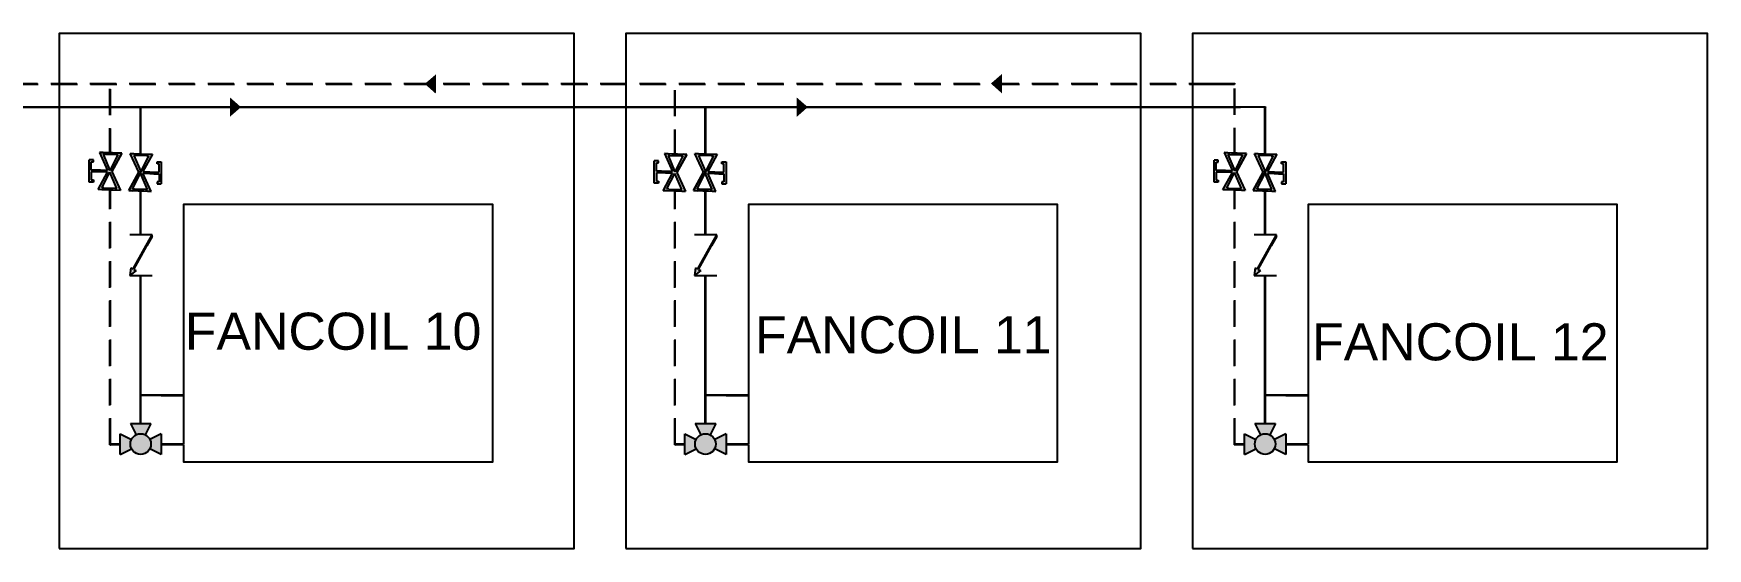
# Model space of a CAD drawing. Header units: millimetres. Extents: x -3738 to 3262, y -2165 to 2136.
# Drawn here: x 1637 to 3262, y 1636 to 2136 of the extents above; entities that cross this region are included whole.
import ezdxf

# ---------------------------------------------------------------- set-up
doc = ezdxf.new("R2010")
doc.units = ezdxf.units.MM
doc.linetypes.add('DASHEDX2', pattern=[38.1, 25.4, -12.7])
doc.styles.get("Standard").update_dxf_attribs({"font": 'arial.ttf'})

msp = doc.modelspace()

# ---------------------------------------------------------------- hatches: boundary and pattern name
h = msp.add_hatch(color=256)
h.set_gradient(color1=(255, 255, 255), tint=1)
h.paths.add_polyline_path([(2028.2, 2096.9), (2017.3, 2087.6), (2028, 2078), (2028.1, 2086.8)])
h = msp.add_hatch(color=256)
h.set_gradient(color1=(255, 255, 255), tint=1)
h.paths.add_polyline_path([(2577.7, 2097.3), (2566.8, 2087.9), (2577.5, 2078.4), (2577.6, 2087.1)])
h = msp.add_hatch(color=256)
h.set_gradient(color1=(255, 255, 255), tint=1)
h.paths.add_polyline_path([(1828.1, 2055.6), (1838.9, 2065), (1828.1, 2074.5), (1828.1, 2065.7)])
h = msp.add_hatch(color=256)
h.set_gradient(color1=(255, 255, 255), tint=1)
h.paths.add_polyline_path([(2378.3, 2055.5), (2389.1, 2065), (2378.3, 2074.4), (2378.3, 2065.7)])
h = msp.add_hatch(color=256)
h.set_gradient(color1=(255, 255, 255), tint=1)
h.paths.add_polyline_path([(1709.4, 2003.5), (1702.6, 2003.7), (1698.6, 2003.9), (1693.6, 2003.9), (1693.6, 2011.9), (1695.6, 2011.9), (1695.6, 2013.9), (1691.6, 2013.9), (1691.6, 1992.3), (1695.6, 1992.3), (1695.6, 1994.3), (1693.6, 1994.3), (1693.6, 2002.3), (1698.6, 2002.3), (1702.6, 2002.1), (1709.4, 2001.9), (1700.2, 1985), (1721.8, 1984.2), (1713.4, 2002.5), (1723.1, 2020.2), (1701.5, 2021)])
h.paths.add_polyline_path([(1705, 2019.3), (1706.8, 2019.2), (1717.6, 2018.9), (1719.4, 2018.8), (1711.6, 2003.4)], flags=16)
h.paths.add_polyline_path([(1711.6, 2001.8), (1718.2, 1986.1), (1716.4, 1986.2), (1705.6, 1986.6), (1703.8, 1986.6)], flags=16)
h = msp.add_hatch(color=256)
h.set_gradient(color1=(255, 255, 255), tint=1)
h.paths.add_polyline_path([(1743.6, 2000.8), (1750.4, 2000.5), (1754.4, 2000.4), (1759.4, 2000.4), (1759.4, 1992.4), (1757.4, 1992.4), (1757.4, 1990.4), (1761.5, 1990.4), (1761.5, 2012), (1757.5, 2012), (1757.5, 2010), (1759.5, 2010), (1759.5, 2002), (1754.5, 2002), (1750.5, 2002.1), (1743.7, 2002.4), (1752.9, 2019.3), (1731.3, 2020.1), (1739.6, 2001.7), (1730, 1984), (1751.6, 1983.2)])
h.paths.add_polyline_path([(1748, 1984.9), (1746.2, 1985), (1735.4, 1985.4), (1733.6, 1985.5), (1741.4, 2000.8)], flags=16)
h.paths.add_polyline_path([(1741.5, 2002.5), (1734.8, 2018.1), (1736.6, 2018.1), (1747.4, 2017.7), (1749.2, 2017.6)], flags=16)
h = msp.add_hatch(color=256)
h.set_gradient(color1=(255, 255, 255), tint=1)
h.paths.add_polyline_path([(2257.9, 2002.4), (2251.2, 2002.6), (2247.2, 2002.8), (2242.2, 2002.8), (2242.2, 2010.8), (2244.2, 2010.8), (2244.2, 2012.8), (2240.1, 2012.8), (2240.1, 1991.2), (2244.1, 1991.2), (2244.1, 1993.2), (2242.1, 1993.2), (2242.1, 2001.2), (2247.1, 2001.2), (2251.1, 2001), (2257.9, 2000.8), (2248.7, 1983.9), (2270.3, 1983.1), (2261.9, 2001.4), (2271.6, 2019.1), (2250, 2019.9)])
h.paths.add_polyline_path([(2253.5, 2018.2), (2255.3, 2018.1), (2266.1, 2017.8), (2267.9, 2017.7), (2260.1, 2002.3)], flags=16)
h.paths.add_polyline_path([(2260.1, 2000.7), (2266.8, 1985), (2265, 1985.1), (2254.2, 1985.5), (2252.4, 1985.6)], flags=16)
h = msp.add_hatch(color=256)
h.set_gradient(color1=(255, 255, 255), tint=1)
h.paths.add_polyline_path([(2291.9, 2000.8), (2298.6, 2000.5), (2302.6, 2000.4), (2307.6, 2000.4), (2307.6, 1992.4), (2305.6, 1992.4), (2305.6, 1990.4), (2309.7, 1990.4), (2309.7, 2012), (2305.7, 2012), (2305.7, 2010), (2307.7, 2010), (2307.7, 2002), (2302.7, 2002), (2298.7, 2002.1), (2291.9, 2002.4), (2301.1, 2019.3), (2279.5, 2020.1), (2287.8, 2001.7), (2278.2, 1984), (2299.8, 1983.2)])
h.paths.add_polyline_path([(2296.2, 1984.9), (2294.4, 1985), (2283.6, 1985.4), (2281.8, 1985.5), (2289.6, 2000.8)], flags=16)
h.paths.add_polyline_path([(2289.7, 2002.5), (2283, 2018.1), (2284.8, 2018.1), (2295.6, 2017.7), (2297.4, 2017.6)], flags=16)
h = msp.add_hatch(color=256)
h.set_gradient(color1=(255, 255, 255), tint=1)
h.paths.add_polyline_path([(2801.2, 2003.3), (2794.5, 2003.5), (2790.5, 2003.6), (2785.5, 2003.6), (2785.5, 2011.6), (2787.5, 2011.6), (2787.5, 2013.6), (2783.4, 2013.6), (2783.4, 1992), (2787.4, 1992), (2787.4, 1994), (2785.4, 1994), (2785.4, 2002), (2790.4, 2002), (2794.4, 2001.9), (2801.2, 2001.6), (2792, 1984.7), (2813.6, 1984), (2805.2, 2002.3), (2814.9, 2020), (2793.3, 2020.8)])
h.paths.add_polyline_path([(2796.8, 2019.1), (2798.6, 2019), (2809.4, 2018.6), (2811.2, 2018.6), (2803.5, 2003.2)], flags=16)
h.paths.add_polyline_path([(2803.4, 2001.6), (2810.1, 1985.9), (2808.3, 1986), (2797.5, 1986.4), (2795.7, 1986.4)], flags=16)
h = msp.add_hatch(color=256)
h.set_gradient(color1=(255, 255, 255), tint=1)
h.paths.add_polyline_path([(2835.2, 2000.8), (2841.9, 2000.5), (2845.9, 2000.4), (2850.9, 2000.4), (2850.9, 1992.4), (2848.9, 1992.4), (2848.9, 1990.4), (2853, 1990.4), (2853, 2012), (2849, 2012), (2849, 2010), (2851, 2010), (2851, 2002), (2846, 2002), (2842, 2002.1), (2835.2, 2002.4), (2844.4, 2019.3), (2822.8, 2020.1), (2831.1, 2001.7), (2821.5, 1984), (2843.1, 1983.2)])
h.paths.add_polyline_path([(2839.5, 1984.9), (2837.7, 1985), (2826.9, 1985.4), (2825.1, 1985.5), (2832.9, 2000.8)], flags=16)
h.paths.add_polyline_path([(2833, 2002.5), (2826.3, 2018.1), (2828.1, 2018.1), (2838.9, 2017.7), (2840.7, 2017.6)], flags=16)
h = msp.add_hatch(color=256)
h.set_gradient(color1=(255, 255, 255), tint=1)
h.paths.add_polyline_path([(1734.8, 1907.5), (1747.5, 1930.3), (1752.6, 1939.5), (1752.6, 1940.9), (1752.5, 1940.9), (1746.8, 1930.6), (1734.1, 1907.9), (1731.9, 1909.1), (1730.9, 1901.4), (1737, 1906.3)])
h = msp.add_hatch(color=256)
h.set_gradient(color1=(255, 255, 255), tint=1)
h.paths.add_polyline_path([(2283, 1907.5), (2295.7, 1930.3), (2300.8, 1939.5), (2300.8, 1940.9), (2300.7, 1940.9), (2295, 1930.6), (2282.3, 1907.9), (2280.2, 1909.1), (2279.2, 1901.4), (2285.2, 1906.3)])
h = msp.add_hatch(color=256)
h.set_gradient(color1=(255, 255, 255), tint=1)
h.paths.add_polyline_path([(2826.3, 1907.5), (2839, 1930.3), (2844.1, 1939.5), (2844.1, 1940.9), (2844, 1940.9), (2838.3, 1930.6), (2825.6, 1907.9), (2823.5, 1909.1), (2822.5, 1901.4), (2828.5, 1906.3)])
h = msp.add_hatch(color=256)
h.set_gradient(color1=(255, 255, 255), tint=1)
h.paths.add_polyline_path([(1721.5, 1727.9), (1732.6, 1733.4, -0.116434), (1731.5, 1737.9, -0.116434), (1732.6, 1742.3), (1721.5, 1747.9)])
h.paths.add_polyline_path([(1761.5, 1747.9), (1750.5, 1742.3, -0.116434), (1751.5, 1737.9, -0.116434), (1750.5, 1733.4), (1761.5, 1727.9)])
h.paths.add_polyline_path([(1751.5, 1757.9), (1731.5, 1757.9), (1737, 1746.8, -0.236068), (1746, 1746.8)])
h.paths.add_polyline_path([(1751.5, 1737.9, 1), (1731.5, 1737.9, 1)])
h = msp.add_hatch(color=256)
h.set_gradient(color1=(255, 255, 255), tint=1)
h.paths.add_polyline_path([(2269.7, 1727.9), (2280.8, 1733.4, -0.116434), (2279.7, 1737.9, -0.116434), (2280.8, 1742.3), (2269.7, 1747.9)])
h.paths.add_polyline_path([(2309.7, 1747.9), (2298.7, 1742.3, -0.116434), (2299.7, 1737.9, -0.116434), (2298.7, 1733.4), (2309.7, 1727.9)])
h.paths.add_polyline_path([(2299.7, 1757.9), (2279.7, 1757.9), (2285.3, 1746.8, -0.236068), (2294.2, 1746.8)])
h.paths.add_polyline_path([(2299.7, 1737.9, 1), (2279.7, 1737.9, 1)])
h = msp.add_hatch(color=256)
h.set_gradient(color1=(255, 255, 255), tint=1)
h.paths.add_polyline_path([(2813, 1727.9), (2824.1, 1733.4, -0.116434), (2823, 1737.9, -0.116434), (2824.1, 1742.3), (2813, 1747.9)])
h.paths.add_polyline_path([(2853, 1747.9), (2842, 1742.3, -0.116434), (2843, 1737.9, -0.116434), (2842, 1733.4), (2853, 1727.9)])
h.paths.add_polyline_path([(2843, 1757.9), (2823, 1757.9), (2828.6, 1746.8, -0.236068), (2837.5, 1746.8)])
h.paths.add_polyline_path([(2843, 1737.9, 1), (2823, 1737.9, 1)])

# ---------------------------------------------------------------- linework, layer by layer
at = {"linetype": 'DASHEDX2'}
for p, q in [((-98.4, 2087.8), (2779.6, 2087.8)), ((-97.9, 2087.3), (2779.6, 2087.3)), ((1711.7, 2019.1), (1711.7, 2087.3)), ((1712.2, 2019), (1712.2, 2087.3)), ((2259.9, 2018), (2259.9, 2087.3)), ((2260.4, 2018), (2260.4, 2087.3)), ((2779.6, 2087.8), (2780.1, 2087.8)), ((2779.6, 2087.3), (2803.2, 2087.3)), ((2780.1, 2087.8), (2803.7, 2087.8)), ((2803.2, 2019.5), (2803.2, 2087.3)), ((2803.7, 2019.5), (2803.7, 2087.3)), ((1711.7, 1737.3), (1711.7, 1986)), ((1712.2, 1737.8), (1712.2, 1986)), ((2259.9, 1737.3), (2259.9, 1984.6)), ((2260.4, 1737.8), (2260.4, 1984.6)), ((2803.2, 1737.3), (2803.2, 1986.1)), ((2803.7, 1737.8), (2803.7, 1986.8))]:
    msp.add_line(p, q, dxfattribs=at)
for p, q in [((2803.7, 2087.8), (2803.7, 2087.3)), ((-387.6, 2065.4), (2809.7, 2065.4)), ((1193.8, 2064.9), (1743.3, 2064.9)), ((1741.3, 2017.9), (1741.3, 2064.9)), ((1741.8, 2017.9), (1741.8, 2064.9)), ((1743.3, 2064.9), (1743.8, 2064.9)), ((1743.8, 2064.9), (2293.3, 2064.9)), ((2289.5, 2017.9), (2289.5, 2064.9)), ((2290, 2017.9), (2290, 2064.9)), ((2293.3, 2064.9), (2293.8, 2064.9)), ((2293.8, 2064.9), (2809.2, 2064.9)), ((2832.8, 2064.9), (2809.2, 2064.9)), ((2809.2, 2064.9), (2809.2, 2064.9)), ((2809.7, 2065.4), (2833.3, 2065.4)), ((2832.8, 2017.9), (2832.8, 2064.9)), ((2833.3, 2065.4), (2833.3, 2064.9)), ((2833.3, 2017.9), (2833.3, 2064.9)), ((1705.1, 2020.9), (1701.5, 2021)), ((1701.5, 2021), (1723.1, 2020.2)), ((1701.5, 2021), (1709.4, 2003.5)), ((1706.8, 2019.2), (1705, 2019.3)), ((1705, 2019.3), (1711.6, 2003.4)), ((1723.1, 2020.2), (1705.1, 2020.9)), ((1706.8, 2019.2), (1717.6, 2018.9)), ((1719.4, 2018.8), (1711.6, 2003.4)), ((1713.4, 2002.5), (1723.1, 2020.2)), ((1723.1, 2020.2), (1713.4, 2002.5)), ((1717.6, 2018.9), (1719.4, 2018.8)), ((1723.1, 2020.2), (1719.5, 2020.4)), ((1739.6, 2001.7), (1731.3, 2020.1)), ((1731.3, 2020.1), (1749.3, 2019.4)), ((1731.3, 2020.1), (1734.9, 2019.9)), ((1739.6, 2001.7), (1731.3, 2020.1)), ((1731.3, 2020.1), (1752.9, 2019.3)), ((1736.6, 2018.1), (1734.8, 2018.1)), ((1734.8, 2018.1), (1741.5, 2002.5)), ((1747.4, 2017.7), (1736.6, 2018.1)), ((1749.2, 2017.6), (1741.5, 2002.5)), ((1752.9, 2019.3), (1743.7, 2002.4)), ((1747.4, 2017.7), (1749.2, 2017.6)), ((1749.3, 2019.4), (1752.9, 2019.3)), ((2253.6, 2019.8), (2250, 2019.9)), ((2250, 2019.9), (2271.6, 2019.1)), ((2250, 2019.9), (2257.9, 2002.4)), ((2255.3, 2018.1), (2253.5, 2018.2)), ((2253.5, 2018.2), (2260.1, 2002.3)), ((2271.6, 2019.1), (2253.6, 2019.8)), ((2255.3, 2018.1), (2266.1, 2017.8)), ((2267.9, 2017.7), (2260.1, 2002.3)), ((2261.9, 2001.4), (2271.6, 2019.1)), ((2271.6, 2019.1), (2261.9, 2001.4)), ((2266.1, 2017.8), (2267.9, 2017.7)), ((2271.6, 2019.1), (2268, 2019.3)), ((2287.8, 2001.7), (2279.5, 2020.1)), ((2279.5, 2020.1), (2297.5, 2019.4)), ((2279.5, 2020.1), (2283.1, 2019.9)), ((2287.8, 2001.7), (2279.5, 2020.1)), ((2279.5, 2020.1), (2301.1, 2019.3)), ((2284.8, 2018.1), (2283, 2018.1)), ((2283, 2018.1), (2289.7, 2002.5)), ((2295.6, 2017.7), (2284.8, 2018.1)), ((2297.4, 2017.6), (2289.7, 2002.5)), ((2301.1, 2019.3), (2291.9, 2002.4)), ((2295.6, 2017.7), (2297.4, 2017.6)), ((2297.5, 2019.4), (2301.1, 2019.3)), ((2796.9, 2020.6), (2793.3, 2020.8)), ((2793.3, 2020.8), (2814.9, 2020)), ((2793.3, 2020.8), (2801.2, 2003.3)), ((2798.6, 2019), (2796.8, 2019.1)), ((2796.8, 2019.1), (2803.5, 2003.2)), ((2814.9, 2020), (2796.9, 2020.6)), ((2798.6, 2019), (2809.4, 2018.6)), ((2811.2, 2018.6), (2803.5, 2003.2)), ((2805.2, 2002.3), (2814.9, 2020)), ((2814.9, 2020), (2805.2, 2002.3)), ((2809.4, 2018.6), (2811.2, 2018.6)), ((2814.9, 2020), (2811.3, 2020.1)), ((2831.1, 2001.7), (2822.8, 2020.1)), ((2822.8, 2020.1), (2840.8, 2019.4)), ((2822.8, 2020.1), (2826.4, 2019.9)), ((2831.1, 2001.7), (2822.8, 2020.1)), ((2822.8, 2020.1), (2844.4, 2019.3)), ((2828.1, 2018.1), (2826.3, 2018.1)), ((2826.3, 2018.1), (2833, 2002.5)), ((2838.9, 2017.7), (2828.1, 2018.1)), ((2840.7, 2017.6), (2833, 2002.5)), ((2844.4, 2019.3), (2835.2, 2002.4)), ((2838.9, 2017.7), (2840.7, 2017.6)), ((2840.8, 2019.4), (2844.4, 2019.3)), ((1695.6, 2013.9), (1691.6, 2013.9)), ((1691.6, 1992.3), (1691.6, 2013.9)), ((1693.6, 2003.9), (1693.6, 2011.9)), ((1693.6, 2011.9), (1695.6, 2011.9)), ((1698.6, 2003.9), (1693.6, 2003.9)), ((1698.6, 2002.3), (1693.6, 2002.3)), ((1693.6, 2002.3), (1693.6, 1994.3)), ((1695.6, 2011.9), (1695.6, 2013.9)), ((1702.6, 2003.7), (1698.6, 2003.9)), ((1702.6, 2002.1), (1698.6, 2002.3)), ((1700.2, 1985), (1709.4, 2001.9)), ((1709.4, 2003.5), (1702.6, 2003.7)), ((1709.4, 2001.9), (1702.6, 2002.1)), ((1703.8, 1986.6), (1711.6, 2001.8)), ((1718.2, 1986.1), (1711.6, 2001.8)), ((1713.4, 2002.5), (1721.8, 1984.2)), ((1713.4, 2002.5), (1721.8, 1984.2)), ((1739.6, 2001.7), (1730, 1984)), ((1730, 1984), (1739.6, 2001.7)), ((1733.6, 1985.5), (1741.4, 2000.8)), ((1741.3, 2000.6), (1741.3, 2002.9)), ((1748, 1984.9), (1741.4, 2000.8)), ((1741.8, 2000), (1741.8, 2003.1)), ((1743.6, 2000.8), (1750.4, 2000.5)), ((1751.6, 1983.2), (1743.6, 2000.8)), ((1743.7, 2002.4), (1750.5, 2002.1)), ((1750.4, 2000.5), (1754.4, 2000.4)), ((1750.5, 2002.1), (1754.5, 2002)), ((1754.4, 2000.4), (1759.4, 2000.4)), ((1754.5, 2002), (1759.5, 2002)), ((1757.5, 2010), (1757.5, 2012)), ((1757.5, 2012), (1761.5, 2012)), ((1759.5, 2010), (1757.5, 2010)), ((1759.4, 2000.4), (1759.4, 1992.4)), ((1759.5, 2002), (1759.5, 2010)), ((1761.5, 2012), (1761.5, 1990.4)), ((2244.2, 2012.8), (2240.1, 2012.8)), ((2240.1, 1991.2), (2240.1, 2012.8)), ((2247.1, 2001.2), (2242.1, 2001.2)), ((2242.1, 2001.2), (2242.1, 1993.2)), ((2242.2, 2002.8), (2242.2, 2010.8)), ((2242.2, 2010.8), (2244.2, 2010.8)), ((2247.2, 2002.8), (2242.2, 2002.8)), ((2244.2, 2010.8), (2244.2, 2012.8)), ((2251.1, 2001), (2247.1, 2001.2)), ((2251.2, 2002.6), (2247.2, 2002.8)), ((2248.7, 1983.9), (2257.9, 2000.8)), ((2257.9, 2000.8), (2251.1, 2001)), ((2257.9, 2002.4), (2251.2, 2002.6)), ((2252.4, 1985.6), (2260.1, 2000.7)), ((2266.8, 1985), (2260.1, 2000.7)), ((2261.9, 2001.4), (2270.3, 1983.1)), ((2261.9, 2001.4), (2270.3, 1983.1)), ((2287.8, 2001.7), (2278.2, 1984)), ((2278.2, 1984), (2287.8, 2001.7)), ((2281.8, 1985.5), (2289.6, 2000.8)), ((2289.5, 2000.6), (2289.5, 2002.9)), ((2296.2, 1984.9), (2289.6, 2000.8)), ((2290, 2000), (2290, 2003.1)), ((2291.9, 2002.4), (2298.7, 2002.1)), ((2291.9, 2000.8), (2298.6, 2000.5)), ((2299.8, 1983.2), (2291.9, 2000.8)), ((2298.6, 2000.5), (2302.6, 2000.4)), ((2298.7, 2002.1), (2302.7, 2002)), ((2302.6, 2000.4), (2307.6, 2000.4)), ((2302.7, 2002), (2307.7, 2002)), ((2305.7, 2010), (2305.7, 2012)), ((2305.7, 2012), (2309.7, 2012)), ((2307.7, 2010), (2305.7, 2010)), ((2307.6, 2000.4), (2307.6, 1992.4)), ((2307.7, 2002), (2307.7, 2010)), ((2309.7, 2012), (2309.7, 1990.4)), ((2787.5, 2013.6), (2783.4, 2013.6)), ((2783.4, 1992), (2783.4, 2013.6)), ((2790.4, 2002), (2785.4, 2002)), ((2785.4, 2002), (2785.4, 1994)), ((2785.5, 2003.6), (2785.5, 2011.6)), ((2785.5, 2011.6), (2787.5, 2011.6)), ((2790.5, 2003.6), (2785.5, 2003.6)), ((2787.5, 2011.6), (2787.5, 2013.6)), ((2794.4, 2001.9), (2790.4, 2002)), ((2794.5, 2003.5), (2790.5, 2003.6)), ((2792, 1984.7), (2801.2, 2001.6)), ((2801.2, 2001.6), (2794.4, 2001.9)), ((2801.2, 2003.3), (2794.5, 2003.5)), ((2795.7, 1986.4), (2803.4, 2001.6)), ((2810.1, 1985.9), (2803.4, 2001.6)), ((2805.2, 2002.3), (2813.6, 1984)), ((2805.2, 2002.3), (2813.6, 1984)), ((2831.1, 2001.7), (2821.5, 1984)), ((2821.5, 1984), (2831.1, 2001.7)), ((2825.1, 1985.5), (2832.9, 2000.8)), ((2832.8, 2000.6), (2832.8, 2002.9)), ((2839.5, 1984.9), (2832.9, 2000.8)), ((2833.3, 2000), (2833.3, 2003.1)), ((2835.2, 2002.4), (2842, 2002.1)), ((2835.2, 2000.8), (2841.9, 2000.5)), ((2843.1, 1983.2), (2835.2, 2000.8)), ((2841.9, 2000.5), (2845.9, 2000.4)), ((2842, 2002.1), (2846, 2002)), ((2845.9, 2000.4), (2850.9, 2000.4)), ((2846, 2002), (2851, 2002)), ((2849, 2010), (2849, 2012)), ((2849, 2012), (2853, 2012)), ((2851, 2010), (2849, 2010)), ((2850.9, 2000.4), (2850.9, 1992.4)), ((2851, 2002), (2851, 2010)), ((2853, 2012), (2853, 1990.4)), ((1695.6, 1992.3), (1691.6, 1992.3)), ((1693.6, 1994.3), (1695.6, 1994.3)), ((1695.6, 1994.3), (1695.6, 1992.3)), ((1703.8, 1984.8), (1700.2, 1985)), ((1721.8, 1984.2), (1700.2, 1985)), ((1705.6, 1986.6), (1703.8, 1986.6)), ((1721.8, 1984.2), (1703.8, 1984.8)), ((1705.6, 1986.6), (1716.4, 1986.2)), ((1716.4, 1986.2), (1718.2, 1986.1)), ((1721.8, 1984.2), (1718.2, 1984.3)), ((1730, 1984), (1748, 1983.4)), ((1730, 1984), (1733.6, 1983.9)), ((1751.6, 1983.2), (1730, 1984)), ((1735.4, 1985.4), (1733.6, 1985.5)), ((1746.2, 1985), (1735.4, 1985.4)), ((1741.3, 1940.9), (1741.3, 1985.2)), ((1741.8, 1940.9), (1741.8, 1985.2)), ((1746.2, 1985), (1748, 1984.9)), ((1748, 1983.4), (1751.6, 1983.2)), ((1759.4, 1992.4), (1757.4, 1992.4)), ((1757.4, 1992.4), (1757.4, 1990.4)), ((1757.4, 1990.4), (1761.5, 1990.4)), ((2244.1, 1991.2), (2240.1, 1991.2)), ((2242.1, 1993.2), (2244.1, 1993.2)), ((2244.1, 1993.2), (2244.1, 1991.2)), ((2252.3, 1983.8), (2248.7, 1983.9)), ((2270.3, 1983.1), (2248.7, 1983.9)), ((2270.3, 1983.1), (2252.3, 1983.8)), ((2254.2, 1985.5), (2252.4, 1985.6)), ((2254.2, 1985.5), (2265, 1985.1)), ((2265, 1985.1), (2266.8, 1985)), ((2270.3, 1983.1), (2266.7, 1983.2)), ((2278.2, 1984), (2296.2, 1983.4)), ((2278.2, 1984), (2281.8, 1983.9)), ((2299.8, 1983.2), (2278.2, 1984)), ((2283.6, 1985.4), (2281.8, 1985.5)), ((2294.4, 1985), (2283.6, 1985.4)), ((2289.5, 1940.9), (2289.5, 1985.2)), ((2290, 1940.9), (2290, 1985.2)), ((2294.4, 1985), (2296.2, 1984.9)), ((2296.2, 1983.4), (2299.8, 1983.2)), ((2307.6, 1992.4), (2305.6, 1992.4)), ((2305.6, 1992.4), (2305.6, 1990.4)), ((2305.6, 1990.4), (2309.7, 1990.4)), ((2787.4, 1992), (2783.4, 1992)), ((2785.4, 1994), (2787.4, 1994)), ((2787.4, 1994), (2787.4, 1992)), ((2795.6, 1984.6), (2792, 1984.7)), ((2813.6, 1984), (2792, 1984.7)), ((2813.6, 1984), (2795.6, 1984.6)), ((2797.5, 1986.4), (2795.7, 1986.4)), ((2797.5, 1986.4), (2808.3, 1986)), ((2808.3, 1986), (2810.1, 1985.9)), ((2813.6, 1984), (2810, 1984.1)), ((2821.5, 1984), (2839.5, 1983.4)), ((2821.5, 1984), (2825.1, 1983.9)), ((2843.1, 1983.2), (2821.5, 1984)), ((2826.9, 1985.4), (2825.1, 1985.5)), ((2837.7, 1985), (2826.9, 1985.4)), ((2832.8, 1940.9), (2832.8, 1985.2)), ((2833.3, 1940.9), (2833.3, 1985.2)), ((2837.7, 1985), (2839.5, 1984.9)), ((2839.5, 1983.4), (2843.1, 1983.2)), ((2850.9, 1992.4), (2848.9, 1992.4)), ((2848.9, 1992.4), (2848.9, 1990.4)), ((2848.9, 1990.4), (2853, 1990.4)), ((1752.6, 1940.9), (1730.9, 1940.9)), ((1746.8, 1930.6), (1752.5, 1940.9)), ((1752.6, 1939.5), (1747.5, 1930.3)), ((1752.6, 1939.5), (1752.6, 1940.9)), ((2300.8, 1940.9), (2279.2, 1940.9)), ((2295, 1930.6), (2300.7, 1940.9)), ((2300.8, 1939.5), (2295.7, 1930.3)), ((2300.8, 1939.5), (2300.8, 1940.9)), ((2844.1, 1940.9), (2822.5, 1940.9)), ((2838.3, 1930.6), (2844, 1940.9)), ((2844.1, 1939.5), (2839, 1930.3)), ((2844.1, 1939.5), (2844.1, 1940.9)), ((1734.1, 1907.9), (1746.8, 1930.6)), ((1734.8, 1907.5), (1747.5, 1930.3)), ((1741.3, 1919.2), (1741.3, 1920.7)), ((1741.8, 1920.1), (1741.8, 1921.6)), ((2282.3, 1907.9), (2295, 1930.6)), ((2283, 1907.5), (2295.7, 1930.3)), ((2289.5, 1919.2), (2289.5, 1920.7)), ((2290, 1920.1), (2290, 1921.6)), ((2825.6, 1907.9), (2838.3, 1930.6)), ((2826.3, 1907.5), (2839, 1930.3)), ((2832.8, 1919.2), (2832.8, 1920.7)), ((2833.3, 1920.1), (2833.3, 1921.6)), ((1731.9, 1909.1), (1730.9, 1901.4)), ((1737, 1906.3), (1730.9, 1901.4)), ((1730.9, 1901.4), (1752.6, 1901.4)), ((1731.9, 1909.1), (1734.1, 1907.9)), ((1734.8, 1907.5), (1737, 1906.3)), ((1741.3, 1757.9), (1741.3, 1901.4)), ((1741.8, 1785.4), (1741.8, 1901.4)), ((2280.2, 1909.1), (2279.2, 1901.4)), ((2285.2, 1906.3), (2279.2, 1901.4)), ((2279.2, 1901.4), (2300.8, 1901.4)), ((2280.2, 1909.1), (2282.3, 1907.9)), ((2283, 1907.5), (2285.2, 1906.3)), ((2289.5, 1757.9), (2289.5, 1901.4)), ((2290, 1785.4), (2290, 1901.4)), ((2823.5, 1909.1), (2822.5, 1901.4)), ((2828.5, 1906.3), (2822.5, 1901.4)), ((2822.5, 1901.4), (2844.1, 1901.4)), ((2823.5, 1909.1), (2825.6, 1907.9)), ((2826.3, 1907.5), (2828.5, 1906.3)), ((2832.8, 1757.9), (2832.8, 1901.4)), ((2833.3, 1785.4), (2833.3, 1901.4)), ((1762, 1785.4), (1741.8, 1785.4)), ((1741.8, 1757.9), (1741.8, 1784.9)), ((1761.5, 1784.9), (1741.8, 1784.9)), ((1761.5, 1784.9), (1783.2, 1784.9)), ((1783.2, 1785.4), (1762, 1785.4)), ((2310.2, 1785.4), (2290, 1785.4)), ((2290, 1757.9), (2290, 1784.9)), ((2309.7, 1784.9), (2290, 1784.9)), ((2309.7, 1784.9), (2331.4, 1784.9)), ((2331.4, 1785.4), (2310.2, 1785.4)), ((2853.5, 1785.4), (2833.3, 1785.4)), ((2833.3, 1757.9), (2833.3, 1784.9)), ((2853, 1784.9), (2833.3, 1784.9)), ((2853, 1784.9), (2874.7, 1784.9)), ((2874.7, 1785.4), (2853.5, 1785.4)), ((1731.5, 1757.9), (1751.5, 1757.9)), ((1731.5, 1757.9), (1737, 1746.8)), ((1751.5, 1757.9), (1746, 1746.8)), ((2279.7, 1757.9), (2299.7, 1757.9)), ((2279.7, 1757.9), (2285.3, 1746.8)), ((2299.7, 1757.9), (2294.2, 1746.8)), ((2823, 1757.9), (2843, 1757.9)), ((2823, 1757.9), (2828.6, 1746.8)), ((2843, 1757.9), (2837.5, 1746.8)), ((1721.5, 1727.9), (1721.5, 1747.9)), ((1721.5, 1747.9), (1732.6, 1742.3)), ((1761.5, 1747.9), (1750.5, 1742.3)), ((1761.5, 1747.9), (1761.5, 1727.9)), ((2269.7, 1727.9), (2269.7, 1747.9)), ((2269.7, 1747.9), (2280.8, 1742.3)), ((2309.7, 1747.9), (2298.7, 1742.3)), ((2309.7, 1747.9), (2309.7, 1727.9)), ((2813, 1727.9), (2813, 1747.9)), ((2813, 1747.9), (2824.1, 1742.3)), ((2853, 1747.9), (2842, 1742.3)), ((2853, 1747.9), (2853, 1727.9)), ((1721.5, 1737.3), (1711.7, 1737.3)), ((1711.7, 1737.3), (1712.2, 1737.3)), ((1721.5, 1737.8), (1712.2, 1737.8)), ((1721.5, 1727.9), (1732.6, 1733.4)), ((1761.5, 1727.9), (1750.5, 1733.4)), ((1783.2, 1737.8), (1761.5, 1737.8)), ((1783.2, 1737.3), (1761.5, 1737.3)), ((2269.7, 1737.3), (2259.9, 1737.3)), ((2259.9, 1737.3), (2260.4, 1737.3)), ((2269.7, 1737.8), (2260.4, 1737.8)), ((2269.7, 1727.9), (2280.8, 1733.4)), ((2309.7, 1727.9), (2298.7, 1733.4)), ((2331.4, 1737.8), (2309.7, 1737.8)), ((2331.4, 1737.3), (2309.7, 1737.3)), ((2813, 1737.3), (2803.2, 1737.3)), ((2803.2, 1737.3), (2803.7, 1737.3)), ((2813, 1737.8), (2803.7, 1737.8)), ((2813, 1727.9), (2824.1, 1733.4)), ((2853, 1727.9), (2842, 1733.4)), ((2874.7, 1737.8), (2853, 1737.8)), ((2874.7, 1737.3), (2853, 1737.3))]:
    msp.add_line(p, q)
for points in [[(1662.4, 1636.5), (2162.4, 1636.5), (2162.4, 2136.5), (1662.4, 2136.5)], [(2212.4, 1636.5), (2712.4, 1636.5), (2712.4, 2136.5), (2212.4, 2136.5)], [(2762.4, 1636.5), (3262.4, 1636.5), (3262.4, 2136.5), (2762.4, 2136.5)]]:
    msp.add_lwpolyline(points, close=True)
for points in [[(1783.2, 1737.3), (1783.2, 1720.5), (2083.2, 1720.5), (2083.2, 1970.5), (1783.2, 1970.5), (1783.2, 1785.4)], [(2331.4, 1737.3), (2331.4, 1720.5), (2631.4, 1720.5), (2631.4, 1970.5), (2331.4, 1970.5), (2331.4, 1785.4)], [(2874.7, 1737.3), (2874.7, 1720.5), (3174.7, 1720.5), (3174.7, 1970.5), (2874.7, 1970.5), (2874.7, 1785.4)], [(1783.2, 1784.9), (1783.2, 1737.8)], [(2331.4, 1784.9), (2331.4, 1737.8)], [(2874.7, 1784.9), (2874.7, 1737.8)]]:
    msp.add_lwpolyline(points)
for centre in [(1741.5, 1737.9), (2289.7, 1737.9), (2833, 1737.9)]:
    msp.add_circle(centre, 10)

# ---------------------------------------------------------------- texts
at = {"char_height": 36, "attachment_point": 4}
for s, insert in [('\\pxqc;FANCOIL 10', (1777, 1847.2)), ('\\pxqc;FANCOIL 11', (2330.5, 1843.8)), ('\\pxqc;FANCOIL 12', (2871.2, 1836.9))]:
    msp.add_mtext_dynamic_manual_height_columns(s, width=302.59, gutter_width=12.5, heights=[268.4], dxfattribs=dict(at, insert=insert))

doc.saveas('drawing.dxf')
